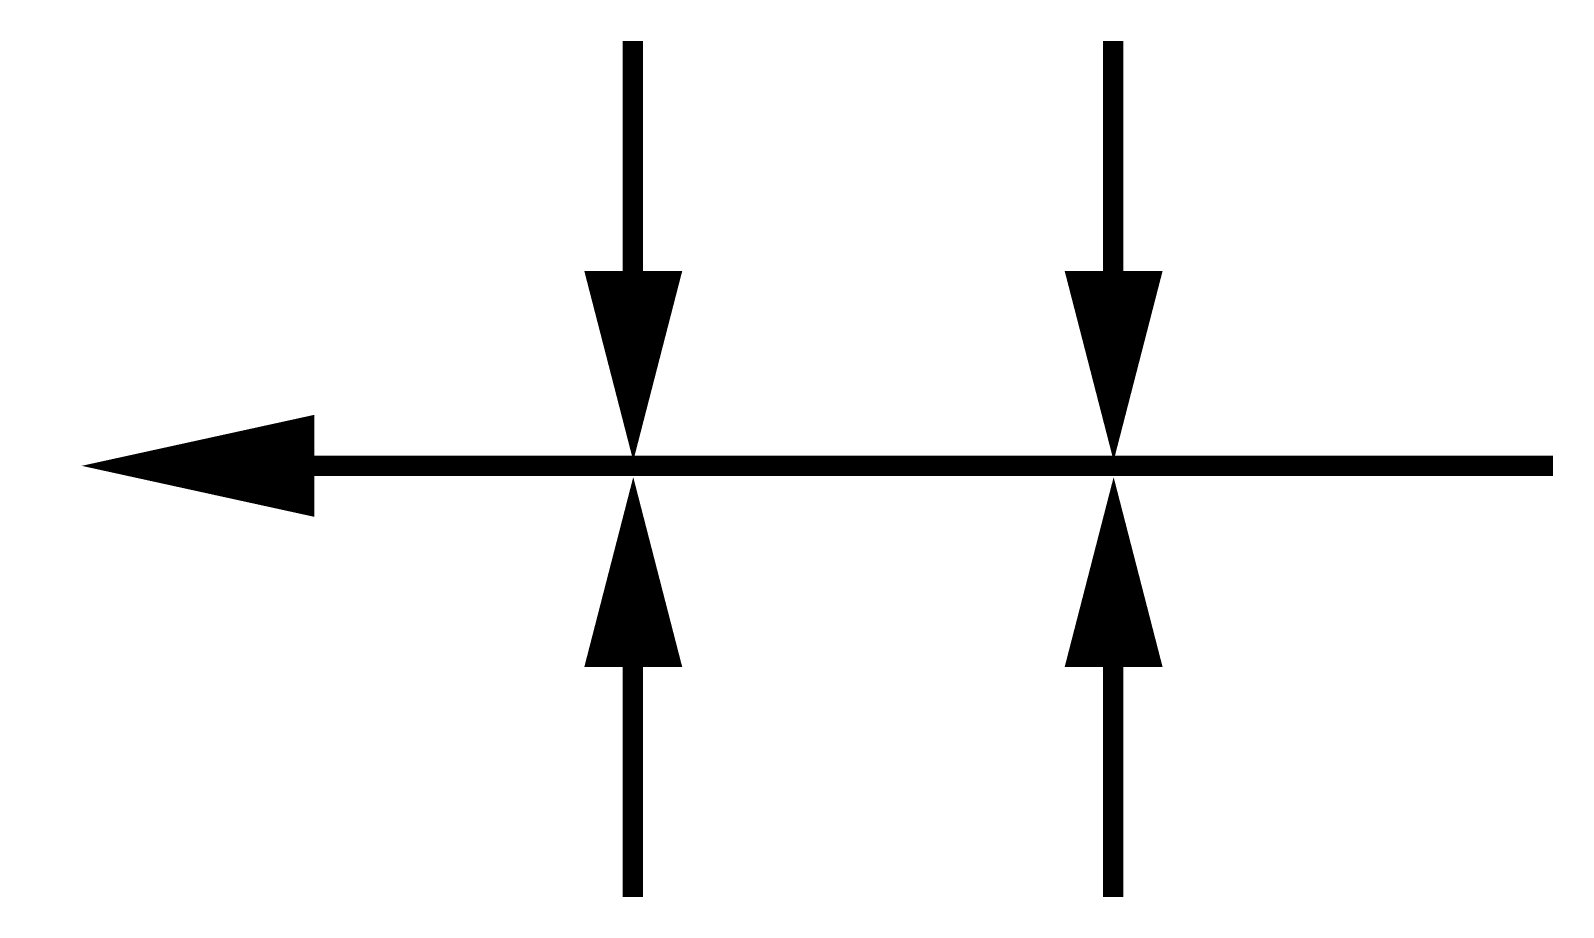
# Model space of a CAD drawing. Extents: x -0.25 to 7.26, y -0.05 to 4.25.
import ezdxf

# ---------------------------------------------------------------- set-up
doc = ezdxf.new("R2010")
doc.units = 0
doc.header["$MEASUREMENT"] = 0
doc.layers.get('0').update_dxf_attribs({"linetype": 'CONTINUOUS'})

msp = doc.modelspace()

# ---------------------------------------------------------------- linework, layer by layer
at = {"const_width": 0.1}
for points in [[(2.7014, 2.5593), (2.7014, 4.195)], [(5.0543, 2.5593), (5.0543, 4.195)], [(1.1183, 2.1122), (7.2091, 2.1122)], [(2.7014, 1.6341), (2.7014, -0.0017)], [(5.0543, 1.6341), (5.0543, -0.0017)]]:
    msp.add_lwpolyline(points, dxfattribs=at)
for points in [[(2.7033, 2.1366, 0, 0.48, 0), (2.7033, 3.0676, 0.48, 0.48, 0)], [(5.0563, 2.1366, 0, 0.48, 0), (5.0563, 3.0676, 0.48, 0.48, 0)], [(1.1413, 2.1122, 0.5, 0, 0), (0.0015, 2.1122, 0, 0, 0)], [(2.7033, 2.0567, 0, 0.48, 0), (2.7033, 1.1258, 0.48, 0.48, 0)], [(5.0563, 2.0567, 0, 0.48, 0), (5.0563, 1.1258, 0.48, 0.48, 0)]]:
    msp.add_lwpolyline(points, format="xyseb")

doc.saveas('drawing.dxf')
